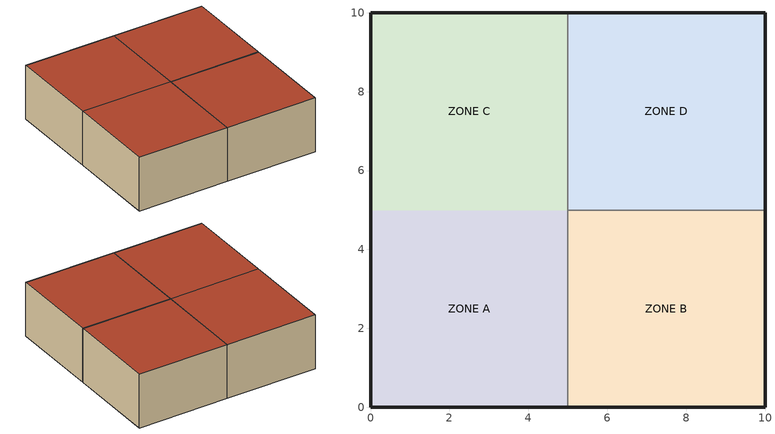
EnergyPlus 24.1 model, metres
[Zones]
ZONE A
 floor ground (Slab Floor): 0,0 5,0 5,5 0,5 z0
 wall outside (Exterior Wall): 0,5 0,0 5,0 z0:3
 wall to ZONE B (Interior Partition): 5,0 0,0 z0:3
 wall to ZONE C (Interior Partition): 5,5 5,0 z0:3
 roof outside (Roof): 0,0 0,5 5,5 5,0 z3
ZONE B
 floor ground (Slab Floor): 5,0 10,0 10,5 5,5 z0
 wall outside (Exterior Wall): 5,0 10,0 10,5 z0:3
 wall to ZONE D (Interior Partition): 10,5 5,5 z0:3
 roof outside (Roof): 5,0 5,5 10,5 10,0 z3
ZONE C
 floor ground (Slab Floor): 0,5 5,5 5,10 0,10 z0
 wall outside (Exterior Wall): 5,10 0,10 0,5 z0:3
 wall to ZONE D (Interior Partition): 5,5 5,10 z0:3
 roof outside (Roof): 0,5 0,10 5,10 5,5 z3
ZONE D
 floor ground (Slab Floor): 5,5 10,5 10,10 5,10 z0
 wall outside (Exterior Wall): 10,5 10,10 5,10 z0:3
 roof outside (Roof): 5,5 5,10 10,10 10,5 z3
[Building]
EcoLoop Demo Building: North Axis {deg}=0; Terrain=City; Loads Convergence Tolerance Value=0.04; Temperature Convergence Tolerance Value {deltaC}=0.4; Solar Distribution=FullExterior; Maximum Number of Warmup Days=25; Minimum Number of Warmup Days=6
[Site:Location]
Bengaluru IN: Latitude {deg}=12.97; Longitude {deg}=77.59; Time Zone=5.5; Elevation {m}=920
[Material]
Concrete Block: MediumRough, 0.2, 1.7, 2300, 900, 0.9, 0.7, 0.7
Insulation Board: MediumRough, 0.08, 0.03, 32, 840, 0.9, 0.7, 0.7
Gypsum Board: MediumSmooth, 0.016, 0.16, 800, 1090, 0.9, 0.5, 0.5
Slab Concrete: MediumRough, 0.15, 1.95, 2240, 900, 0.9, 0.7, 0.7
[Material:NoMass]
Roof Insulation: MediumRough, 1.5, 0.9, 0.7, 0.7
[Construction]
Exterior Wall: Concrete Block, Insulation Board, Gypsum Board
Interior Partition: Gypsum Board
Roof: Roof Insulation, Concrete Block
Slab Floor: Slab Concrete
[Zone]
ZONE A; ZONE B; ZONE C; ZONE D: 0, 0, 0, 0, 1, 1, , autocalculate
[People]
ZoneA People: ZONE A, Occupancy Schedule, People, 8, , 0.1, 0.9, , Activity Level Schedule, 3.82E-8, , , , Work Efficiency Schedule, ClothingInsulationSchedule, , Clothing Insulation Schedule, Air Velocity Schedule, Fanger
ZoneB People: ZONE B, Occupancy Schedule, People, 8, , 0.1, 0.9, , Activity Level Schedule, 3.82E-8, , , , Work Efficiency Schedule, ClothingInsulationSchedule, , Clothing Insulation Schedule, Air Velocity Schedule, Fanger
ZoneC People: ZONE C, Occupancy Schedule, People, 8, , 0.1, 0.9, , Activity Level Schedule, 3.82E-8, , , , Work Efficiency Schedule, ClothingInsulationSchedule, , Clothing Insulation Schedule, Air Velocity Schedule, Fanger
ZoneD People: ZONE D, Occupancy Schedule, People, 8, , 0.1, 0.9, , Activity Level Schedule, 3.82E-8, , , , Work Efficiency Schedule, ClothingInsulationSchedule, , Clothing Insulation Schedule, Air Velocity Schedule, Fanger
[Lights]
ZoneA Lights: ZONE A, Occupancy Schedule, Watts/Area, , 10, , 0.4, 0.6, 0, 1, General
ZoneB Lights: ZONE B, Occupancy Schedule, Watts/Area, , 10, , 0.4, 0.6, 0, 1, General
ZoneC Lights: ZONE C, Occupancy Schedule, Watts/Area, , 10, , 0.4, 0.6, 0, 1, General
ZoneD Lights: ZONE D, Occupancy Schedule, Watts/Area, , 10, , 0.4, 0.6, 0, 1, General
[ElectricEquipment]
ZoneA Equip: ZONE A, Occupancy Schedule, Watts/Area, , 8, , 0.3, 0.5
ZoneB Equip: ZONE B, Occupancy Schedule, Watts/Area, , 8, , 0.3, 0.5
ZoneC Equip: ZONE C, Occupancy Schedule, Watts/Area, , 8, , 0.3, 0.5
ZoneD Equip: ZONE D, Occupancy Schedule, Watts/Area, , 8, , 0.3, 0.5
ZoneA HVAC Equiv Load: ZONE A, Always On, EquipmentLevel, 0, , , 0, 0, 1, HVAC Equivalent
ZoneB HVAC Equiv Load: ZONE B, Always On, EquipmentLevel, 0, , , 0, 0, 1, HVAC Equivalent
ZoneC HVAC Equiv Load: ZONE C, Always On, EquipmentLevel, 0, , , 0, 0, 1, HVAC Equivalent
ZoneD HVAC Equiv Load: ZONE D, Always On, EquipmentLevel, 0, , , 0, 0, 1, HVAC Equivalent
[ThermostatSetpoint:DualSetpoint]
ZoneA Thermostat; ZoneB Thermostat; ZoneC Thermostat; ZoneD Thermostat: Heating Setpoint Schedule, Cooling Setpoint Schedule
[ZoneControl:Thermostat]
ZoneA Control: ZONE A, Dual Setpoint Control Type, ThermostatSetpoint:DualSetpoint, ZoneA Thermostat
ZoneB Control: ZONE B, Dual Setpoint Control Type, ThermostatSetpoint:DualSetpoint, ZoneB Thermostat
ZoneC Control: ZONE C, Dual Setpoint Control Type, ThermostatSetpoint:DualSetpoint, ZoneC Thermostat
ZoneD Control: ZONE D, Dual Setpoint Control Type, ThermostatSetpoint:DualSetpoint, ZoneD Thermostat
[Zone equipment]
ZONE A: ZoneA IdealLoads
ZONE B: ZoneB IdealLoads
ZONE C: ZoneC IdealLoads
ZONE D: ZoneD IdealLoads
[ZoneHVAC:IdealLoadsAirSystem]
ZoneA IdealLoads: Always On, 50, 13, 0.0156, 0.0077, NoLimit, NoLimit, ConstantSensibleHeatRatio, 0.7, None
ZoneB IdealLoads: Always On, ZoneB Supply Inlet, , , 50, 13, 0.0156, 0.0077, NoLimit, , , NoLimit, , , , , ConstantSensibleHeatRatio, 0.7, None
ZoneC IdealLoads: Always On, ZoneC Supply Inlet, , , 50, 13, 0.0156, 0.0077, NoLimit, , , NoLimit, , , , , ConstantSensibleHeatRatio, 0.7, None
ZoneD IdealLoads: Always On, ZoneD Supply Inlet, , , 50, 13, 0.0156, 0.0077, NoLimit, , , NoLimit, , , , , ConstantSensibleHeatRatio, 0.7, None
[EnergyManagementSystem:Sensor]
ZoneA_CoolRate: ZoneA IdealLoads; Zone Ideal Loads Supply Air Total Cooling Rate
ZoneA_HeatRate: ZoneA IdealLoads; Zone Ideal Loads Supply Air Total Heating Rate
ZoneB_CoolRate: ZoneB IdealLoads; Zone Ideal Loads Supply Air Total Cooling Rate
ZoneB_HeatRate: ZoneB IdealLoads; Zone Ideal Loads Supply Air Total Heating Rate
ZoneC_CoolRate: ZoneC IdealLoads; Zone Ideal Loads Supply Air Total Cooling Rate
ZoneC_HeatRate: ZoneC IdealLoads; Zone Ideal Loads Supply Air Total Heating Rate
ZoneD_CoolRate: ZoneD IdealLoads; Zone Ideal Loads Supply Air Total Cooling Rate
ZoneD_HeatRate: ZoneD IdealLoads; Zone Ideal Loads Supply Air Total Heating Rate
[EnergyManagementSystem:Actuator]
ZoneA_ElecActuator: ZoneA HVAC Equiv Load; ElectricEquipment; Electricity Rate
ZoneB_ElecActuator: ZoneB HVAC Equiv Load; ElectricEquipment; Electricity Rate
ZoneC_ElecActuator: ZoneC HVAC Equiv Load; ElectricEquipment; Electricity Rate
ZoneD_ElecActuator: ZoneD HVAC Equiv Load; ElectricEquipment; Electricity Rate
[EnergyManagementSystem:Program]
ZoneA_HVACEquivProgram: SET ZoneA_ElecActuator = (ZoneA_CoolRate / 3.2) + (ZoneA_HeatRate / 0.98)
ZoneB_HVACEquivProgram: SET ZoneB_ElecActuator = (ZoneB_CoolRate / 3.2) + (ZoneB_HeatRate / 0.98)
ZoneC_HVACEquivProgram: SET ZoneC_ElecActuator = (ZoneC_CoolRate / 3.2) + (ZoneC_HeatRate / 0.98)
ZoneD_HVACEquivProgram: SET ZoneD_ElecActuator = (ZoneD_CoolRate / 3.2) + (ZoneD_HeatRate / 0.98)
[EnergyManagementSystem:ProgramCallingManager]
HVAC Equivalent Electricity Manager: EndOfZoneTimestepBeforeZoneReporting; ZoneA_HVACEquivProgram; ZoneB_HVACEquivProgram; ZoneC_HVACEquivProgram; ZoneD_HVACEquivProgram
[Schedule:Compact]
Always On; Clothing Insulation Schedule: Fraction, Through: 12/31, For: AllDays, Until: 24:00, 1
Activity Level Schedule: Any Number, Through: 12/31, For: AllDays, Until: 24:00, 120
Dual Setpoint Control Type: Control Type, Through: 12/31, For: AllDays, Until: 24:00, 4
Occupancy Schedule: Fraction, Through: 12/31, For: Weekdays, Until: 09:00, 0, Until: 18:00, 1, Until: 24:00, 0, For: Weekends Holidays, Until: 24:00, 0
Cooling Setpoint Schedule: Temperature, Through: 12/31, For: AllDays, Until: 24:00, 23
Heating Setpoint Schedule: Temperature, Through: 12/31, For: AllDays, Until: 24:00, 21
Work Efficiency Schedule: Fraction, Through: 12/31, For: AllDays, Until: 24:00, 0
Air Velocity Schedule: Fraction, Through: 12/31, For: AllDays, Until: 24:00, 0.1
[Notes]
Metabolic rate input for the Fanger comfort model, in Watts (typical
seated-office-work value ~120W) -- NOT a 0-1 fraction. Reusing "Always On"
(value 1.0) here was the actual root cause of PMV computing nonsense
(~-22, far outside the valid -3..+3 range): with ~0W of assumed metabolic
heat generation, Fanger has no internal heat source to balance against and
reports an absurdly cold sensation. Confirmed by testing against a real
EnergyPlus install and inspecting the resulting PMV values, not assumed.
ZoneControl:Thermostat's Control Type Schedule expects an integer control
code, not an on/off flag: 4 = ThermostatSetpoint:DualSetpoint, which is
what every zone here uses.
Initial cooling/heating setpoint schedules. app/energyplus/runtime.py
overrides the "Zone Temperature Control" actuator on top of these every
decision cycle -- these values are only what the zone starts on / falls
back to before the agent's first decision.
Fanger PMV comfort model inputs. Without these, EnergyPlus never computes
or reports "Zone Thermal Comfort Fanger Model PMV" at all -- confirmed by
testing against a real EnergyPlus install: omitting these left the RDD
(reporting dictionary) with no PMV variable, and the sensor handle came
back invalid.
